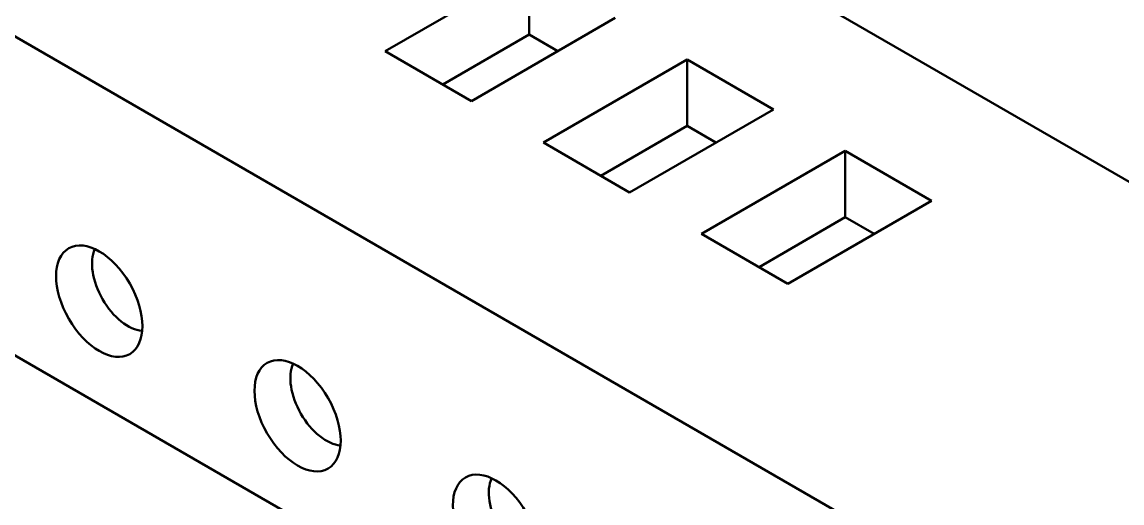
# Model space of a CAD drawing. Header units: millimetres. Extents: x 2121 to 4904, y 892 to 1933.
# Drawn here: x 3028.86 to 3067.51, y 1690.07 to 1706.97 of the extents above; entities that cross this region are included whole.
import ezdxf

# ---------------------------------------------------------------- set-up
doc = ezdxf.new("R2010")
doc.units = ezdxf.units.MM
doc.header["$LTSCALE"] = 1.8
doc.layers.add('외형선(ISO)', color=7, linetype='Continuous', lineweight=50)

msp = doc.modelspace()

# ---------------------------------------------------------------- linework, layer by layer
at = {"layer": '외형선(ISO)'}
for p, q in [((3075.713, 1696.755), (3013.589, 1732.622)), ((3079.249, 1694.713), (3013.589, 1732.622)), ((2998.437, 1723.874), (3064.097, 1685.965)), ((3041.621, 1705.94), (3046.671, 1708.856)), ((3046.671, 1708.856), (3046.671, 1706.523)), ((3049.702, 1707.107), (3044.651, 1704.191)), ((3046.671, 1706.523), (3043.641, 1704.774)), ((3047.682, 1705.94), (3046.671, 1706.523)), ((3044.651, 1704.191), (3041.621, 1705.94)), ((3047.176, 1702.733), (3052.227, 1705.649)), ((3052.227, 1705.649), (3052.227, 1703.316)), ((3052.227, 1705.649), (3055.258, 1703.899)), ((3055.258, 1703.899), (3050.207, 1700.983)), ((3052.227, 1703.316), (3049.197, 1701.566)), ((3053.237, 1702.733), (3052.227, 1703.316)), ((3050.207, 1700.983), (3047.176, 1702.733)), ((3052.732, 1699.525), (3057.783, 1702.441)), ((3057.783, 1702.441), (3057.783, 1700.108)), ((3057.783, 1702.441), (3060.814, 1700.691)), ((3060.814, 1700.691), (3055.763, 1697.775)), ((3057.783, 1700.108), (3054.753, 1698.359)), ((3058.793, 1699.525), (3057.783, 1700.108)), ((3055.763, 1697.775), (3052.732, 1699.525)), ((3022.377, 1698.854), (3047.631, 1684.274))]:
    msp.add_line(p, q, dxfattribs=at)
for centre in [(3031.57, 1697.163), (3038.54, 1693.139), (3045.51, 1689.115)]:
    msp.add_ellipse(centre, major_axis=(-1.071, 1.856), ratio=0.57735, dxfattribs=at)
for centre in [(3032.58, 1697.746), (3039.55, 1693.722), (3046.52, 1689.698)]:
    msp.add_ellipse(centre, major_axis=(0.893, -1.547), ratio=0.57735, start_param=3.522224, end_param=5.902554, dxfattribs=at)

doc.saveas('drawing.dxf')
